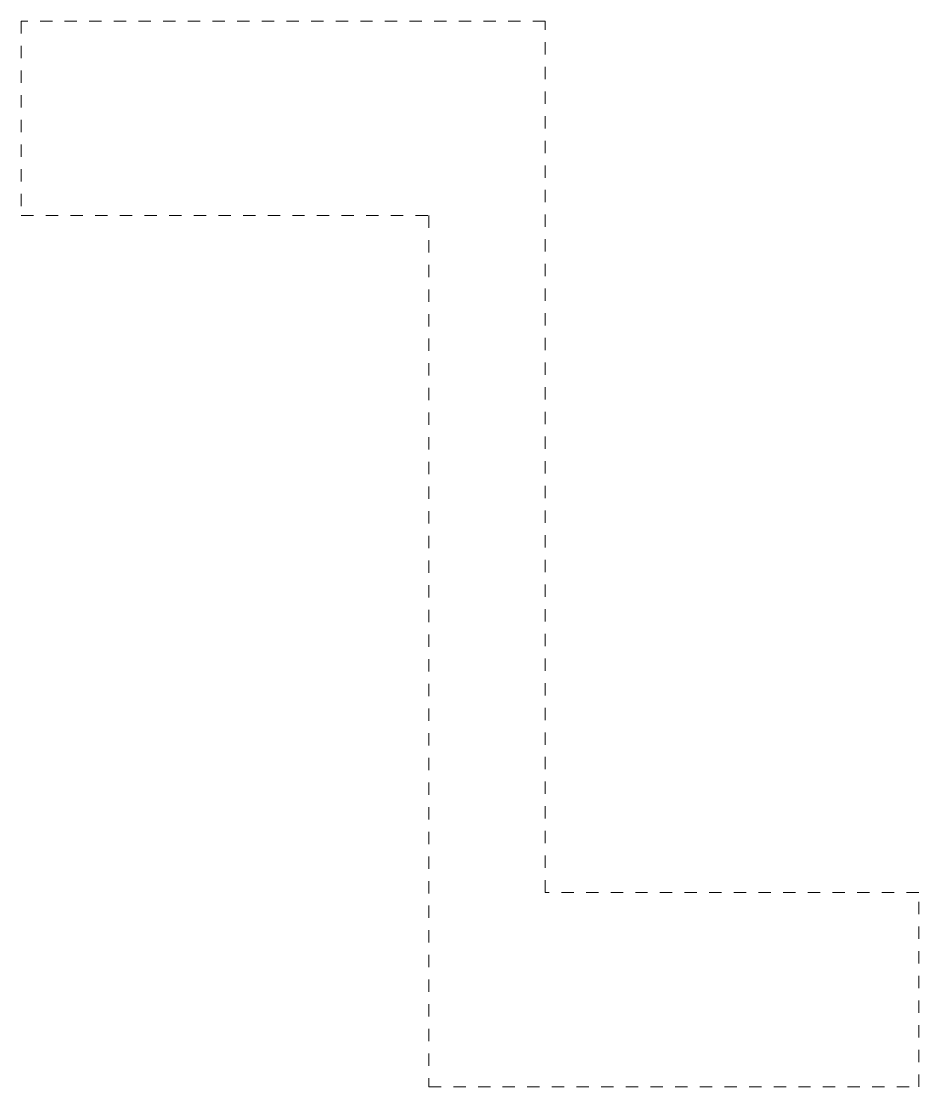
# Model space of a CAD drawing. Header units: metres. Extents: x 0 to 231, y -50 to 224.
import ezdxf

# ---------------------------------------------------------------- set-up
doc = ezdxf.new("R2010")
doc.units = ezdxf.units.M
doc.linetypes.add('Dash', pattern=[6.35, 3.175, -3.175])
doc.layers.add('A-DETL-GENF', color=92, linetype='Continuous', lineweight=18)

# ---------------------------------------------------------------- blocks, each defined once
blk = doc.blocks.new('16  ventilatie koker kruiprmt - 16 DI ventilatie koker kruiprmt-4371913-00_0 Basismaterialen')
at = {"layer": 'A-DETL-GENF', "linetype": 'Dash'}
for p, q in [((135, 224.43), (0, 224.43)), ((0, 224.43), (0, 174.43)), ((135, 0), (135, 224.43)), ((0, 174.43), (105, 174.43)), ((105, 174.43), (105, -50)), ((231.27, 0), (135, 0)), ((231.27, -50), (231.27, 0)), ((105, -50), (231.27, -50))]:
    blk.add_line(p, q, dxfattribs=at)

msp = doc.modelspace()

# ---------------------------------------------------------------- block references
msp.add_blockref('16  ventilatie koker kruiprmt - 16 DI ventilatie koker kruiprmt-4371913-00_0 Basismaterialen', (0, 0))

doc.saveas('drawing.dxf')
